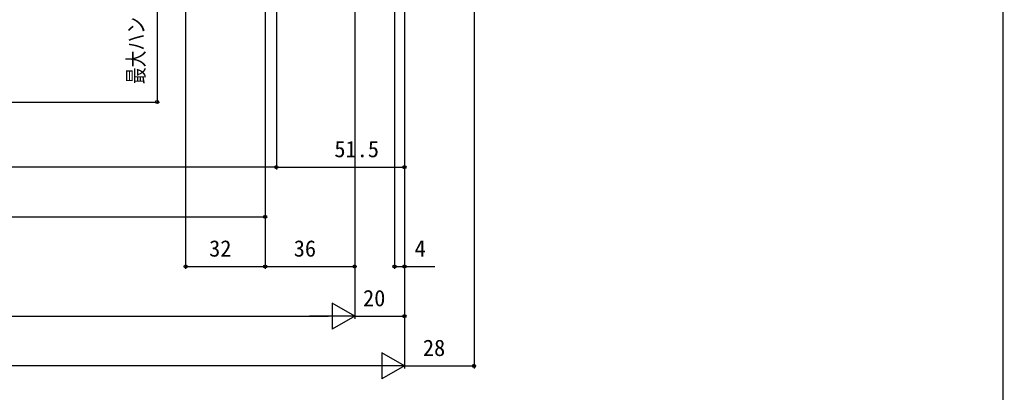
# Model space of a CAD drawing. Units: millimetres, scale not verified. Extents: x -525 to 525, y -783 to 778.
# Drawn here: x 129.4 to 525, y -502.3 to -352.3 of the extents above; entities that cross this region are included whole.
import ezdxf
from ezdxf.enums import TextEntityAlignment as Align

# ---------------------------------------------------------------- set-up
doc = ezdxf.new("R2010")
doc.units = ezdxf.units.MM
doc.header["$LTSCALE"] = 4
doc.layers.add('0-7_YKK_D', color=6, linetype='Continuous')
doc.layers.add('0-8_YKK_ZWAK', color=7, linetype='Continuous')
doc.styles.add('ＭＳ ゴシック', font='')
doc.styles.get('ＭＳ ゴシック').set_extended_font_data('MS Gothic')

msp = doc.modelspace()

# ---------------------------------------------------------------- linework, layer by layer
at = {"layer": '0-7_YKK_D'}
for p, q in [((312.129, -199.163), (312.129, -492.666)), ((196.129, -218.163), (196.129, -452.666)), ((228.129, -249.163), (228.129, -452.666)), ((228.129, -249.163), (228.129, -432.666)), ((228.129, -249.213), (228.129, -452.666)), ((284.129, -249.163), (284.129, -472.666)), ((284.129, -249.163), (284.129, -492.666)), ((284.129, -249.163), (284.129, -492.666)), ((232.629, -251.963), (232.629, -412.666)), ((232.629, -251.963), (232.629, -412.666)), ((184.629, -263.663), (184.629, -385.475)), ((264.129, -264.163), (264.129, -472.666)), ((264.129, -264.163), (264.129, -472.666)), ((264.129, -264.163), (264.129, -452.666)), ((280.129, -264.163), (280.129, -452.666)), ((284.129, -264.163), (284.129, -452.666)), ((284.129, -264.163), (284.129, -412.666)), ((-26.856, -385.475), (185.629, -385.475)), ((232.629, -411.666), (-224.371, -411.666)), ((232.629, -411.666), (284.129, -411.666)), ((-219.871, -431.666), (228.129, -431.666)), ((196.129, -451.666), (228.129, -451.666)), ((228.129, -451.666), (264.129, -451.666)), ((264.129, -471.666), (255.035, -466.416)), ((255.035, -466.416), (255.035, -476.916)), ((-245.371, -471.666), (253.629, -471.666)), ((264.129, -471.666), (245.942, -471.666)), ((264.129, -471.666), (255.035, -476.916)), ((264.129, -471.666), (284.129, -471.666)), ((284.129, -491.666), (275.035, -486.416)), ((275.035, -486.416), (275.035, -496.916)), ((273.629, -491.666), (-265.371, -491.666)), ((284.129, -491.666), (265.942, -491.666)), ((284.129, -491.666), (275.035, -496.916)), ((284.129, -491.666), (312.129, -491.666))]:
    msp.add_line(p, q, dxfattribs=at)
msp.add_lwpolyline([(280.129, -451.666), (284.129, -451.666), (296.355, -451.666)], dxfattribs=at)
for centre in [(184.629, -385.475), (232.629, -411.666), (232.629, -411.666), (284.129, -411.666), (228.129, -431.666), (196.129, -451.666), (228.129, -451.666), (228.129, -451.666), (264.129, -451.666), (280.129, -451.666), (284.129, -451.666), (284.129, -471.666), (312.129, -491.666)]:
    msp.add_circle(centre, 0.637, dxfattribs=at)
at = {"layer": '0-8_YKK_ZWAK'}
msp.add_lwpolyline([(-525, -782.7), (525, -782.7), (525, 747.3)], dxfattribs=at)

# ---------------------------------------------------------------- texts
at = {"layer": '0-7_YKK_D', "style": 'ＭＳ ゴシック', "width": 0.75}
msp.add_text('最大ハンドル出幅＝（122）', height=6.598, rotation=90, dxfattribs=at).set_placement((181.453, -378.243), align=Align.BOTTOM_LEFT)
at = {"layer": '0-7_YKK_D', "style": 'ＭＳ ゴシック'}
for s, p in [('51.5', (255.948, -409.666)), ('32', (205.583, -449.666)), ('36', (239.609, -449.666)), ('4', (288.218, -449.666)), ('20', (267.481, -469.666)), ('28', (291.558, -489.666))]:
    msp.add_text(s, height=6.598, dxfattribs=at).set_placement(p, align=Align.BOTTOM_LEFT)

doc.saveas('drawing.dxf')
